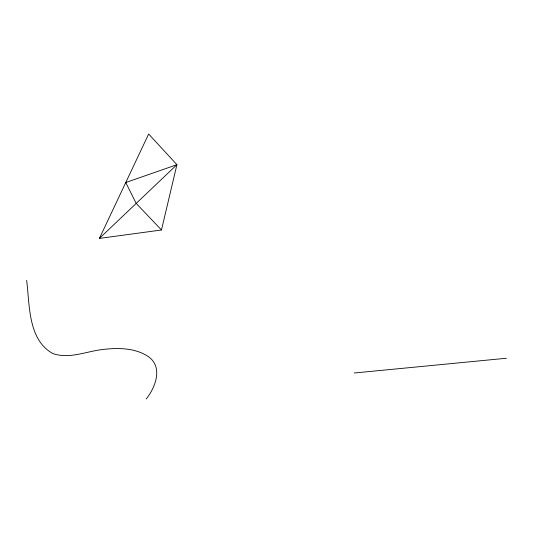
<?xml version="1.0" encoding="UTF-8"?>
<svg xmlns="http://www.w3.org/2000/svg" width="533" height="533" viewBox="0 0 533 533"><rect width="100%" height="100%" fill="white"/><g stroke="black" fill="none" stroke-linecap="round" stroke-linejoin="round"><path stroke-width="0.8" d="M161.479 229.996L176.916 164.684L148.654 134.01L99.404 238.404L161.479 229.996L136.195 203.413L125.761 182.533L176.916 164.684L99.404 238.404M146.215 398.99C155.283 387.678 163.111 367.737 148.974 357.057C135.582 347.676 118.119 347.676 102.503 349.515C86.126 351.434 69.303 359.249 52.9 353.586C27.843 339.827 29.761 304.816 26.65 280.365M354.258 373L506.35 358.256"/></g></svg>
